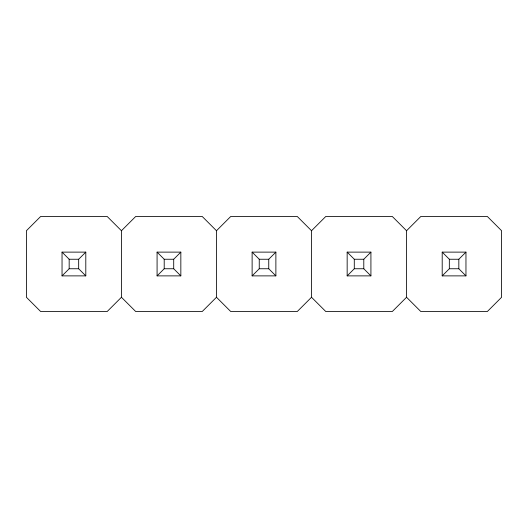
<?xml version="1.0" encoding="UTF-8"?>
<svg xmlns="http://www.w3.org/2000/svg" width="528" height="528" viewBox="0 0 528 528"><rect width="100%" height="100%" fill="white"/><g stroke="black" fill="none" stroke-linecap="round" stroke-linejoin="round"><path stroke-width="0.79" d="M62.04 275.88L69.168 268.752L78.672 268.752L85.8 275.88L85.8 252.12L62.04 252.12L62.04 275.88L85.8 275.88M62.04 252.12L69.168 259.248L78.672 259.248L85.8 252.12M216.48 297.264L202.224 311.52L135.696 311.52L121.44 297.264L121.44 230.736L135.696 216.48L202.224 216.48L216.48 230.736L216.48 297.264L230.736 311.52L297.264 311.52L311.52 297.264L311.52 230.736L325.776 216.48L392.304 216.48L406.56 230.736L406.56 297.264L420.816 311.52L487.344 311.52L501.6 297.264L501.6 230.736L487.344 216.48L420.816 216.48L406.56 230.736M121.44 297.264L107.184 311.52L40.656 311.52L26.4 297.264L26.4 230.736L40.656 216.48L107.184 216.48L121.44 230.736M157.08 275.88L164.208 268.752L173.712 268.752L180.84 275.88L180.84 252.12L157.08 252.12L157.08 275.88L180.84 275.88M173.712 268.752L173.712 259.248L180.84 252.12M216.48 230.736L230.736 216.48L297.264 216.48L311.52 230.736M252.12 275.88L259.248 268.752L268.752 268.752L275.88 275.88L275.88 252.12L252.12 252.12L252.12 275.88L275.88 275.88M252.12 252.12L259.248 259.248L268.752 259.248L275.88 252.12M347.16 275.88L354.288 268.752L363.792 268.752L370.92 275.88L370.92 252.12L347.16 252.12L347.16 275.88L370.92 275.88M347.16 252.12L354.288 259.248L363.792 259.248L370.92 252.12M406.56 297.264L392.304 311.52L325.776 311.52L311.52 297.264M442.2 275.88L449.328 268.752L449.328 259.248L442.2 252.12L465.96 252.12L465.96 275.88L442.2 275.88L442.2 252.12M449.328 259.248L458.832 259.248L465.96 252.12M157.08 252.12L164.208 259.248L173.712 259.248M449.328 268.752L458.832 268.752L465.96 275.88M458.832 259.248L458.832 268.752M363.792 259.248L363.792 268.752M354.288 259.248L354.288 268.752M268.752 259.248L268.752 268.752M259.248 259.248L259.248 268.752M164.208 259.248L164.208 268.752M78.672 259.248L78.672 268.752M69.168 259.248L69.168 268.752"/></g></svg>
